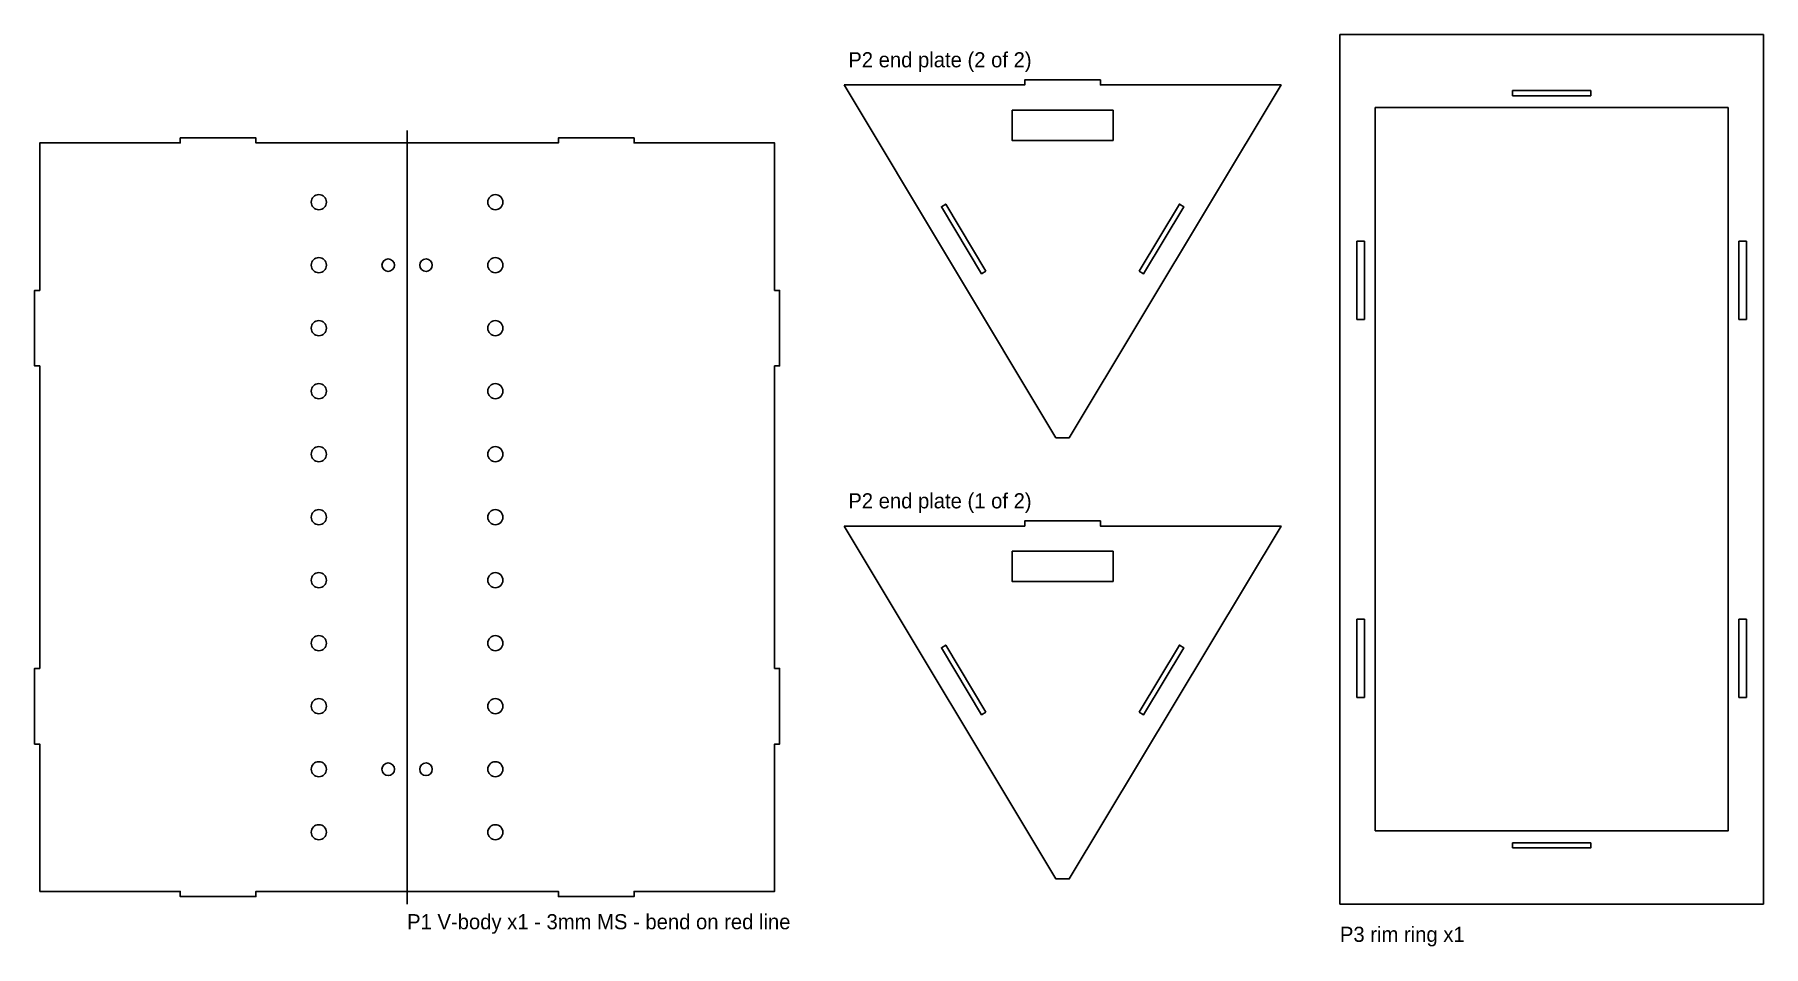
# Model space of a CAD drawing. Header units: millimetres. Extents: x 4 to 1376, y -4 to 720.
import ezdxf

# ---------------------------------------------------------------- set-up
doc = ezdxf.new("R2010")
doc.units = ezdxf.units.MM
doc.linetypes.add('DASHED', pattern=[1.524, 1.27, -0.254])
for name, color, linetype in [('BEND_DO_NOT_CUT', 1, 'Continuous'), ('CUT', 7, 'Continuous'), ('NOTES', 3, 'Continuous')]:
    doc.layers.add(name, color=color, linetype=linetype)

msp = doc.modelspace()

# ---------------------------------------------------------------- linework, layer by layer
at = {"layer": 'BEND_DO_NOT_CUT', "linetype": 'DASHED'}
msp.add_line((300, 30), (300, 644), dxfattribs=at)
at = {"layer": 'CUT'}
for points in [[(1040, 30), (1376, 30), (1376, 720), (1040, 720)], [(646.7, 680), (790, 680), (790, 684), (850, 684), (850, 680), (993.3, 680), (825.3, 400), (814.7, 400)], [(1177, 671.5), (1239, 671.5), (1239, 675.5), (1177, 675.5)], [(780, 660), (860, 660), (860, 636), (780, 636)], [(1068, 88), (1348, 88), (1348, 662), (1068, 662)], [(8.5, 40), (120, 40), (120, 36), (180, 36), (180, 40), (420, 40), (420, 36), (480, 36), (480, 40), (591.5, 40), (591.5, 157), (595.5, 157), (595.5, 217), (591.5, 217), (591.5, 457), (595.5, 457), (595.5, 517), (591.5, 517), (591.5, 634), (480, 634), (480, 638), (420, 638), (420, 634), (180, 634), (180, 638), (120, 638), (120, 634), (8.5, 634), (8.5, 517), (4.5, 517), (4.5, 457), (8.5, 457), (8.5, 217), (4.5, 217), (4.5, 157), (8.5, 157)], [(759.2, 532.3), (727.3, 585.5), (723.9, 583.4), (755.8, 530.2)], [(880.8, 532.3), (912.7, 585.5), (916.1, 583.4), (884.2, 530.2)], [(1053.5, 494), (1059.5, 494), (1059.5, 556), (1053.5, 556)], [(1356.5, 494), (1362.5, 494), (1362.5, 556), (1356.5, 556)], [(646.7, 330), (790, 330), (790, 334), (850, 334), (850, 330), (993.3, 330), (825.3, 50), (814.7, 50)], [(780, 310), (860, 310), (860, 286), (780, 286)], [(1053.5, 194), (1059.5, 194), (1059.5, 256), (1053.5, 256)], [(1356.5, 194), (1362.5, 194), (1362.5, 256), (1356.5, 256)], [(759.2, 182.3), (727.3, 235.5), (723.9, 233.4), (755.8, 180.2)], [(880.8, 182.3), (912.7, 235.5), (916.1, 233.4), (884.2, 180.2)], [(1177, 74.5), (1239, 74.5), (1239, 78.5), (1177, 78.5)]]:
    msp.add_lwpolyline(points, close=True, dxfattribs=at)
for centre, radius in [((230, 587), 6), ((370, 587), 6), ((230, 537), 6), ((285, 537), 5), ((315, 537), 5), ((370, 537), 6), ((230, 487), 6), ((370, 487), 6), ((230, 437), 6), ((370, 437), 6), ((230, 387), 6), ((370, 387), 6), ((230, 337), 6), ((370, 337), 6), ((230, 287), 6), ((370, 287), 6), ((230, 237), 6), ((370, 237), 6), ((230, 187), 6), ((370, 187), 6), ((230, 137), 6), ((285, 137), 5), ((315, 137), 5), ((370, 137), 6), ((230, 87), 6), ((370, 87), 6)]:
    msp.add_circle(centre, radius, dxfattribs=at)

# ---------------------------------------------------------------- texts
at = {"layer": 'NOTES'}
for s, p in [('P2 end plate (2 of 2)', (650, 694)), ('P2 end plate (1 of 2)', (650, 344)), ('P1 V-body x1 - 3mm MS - bend on red line', (300, 10)), ('P3 rim ring x1', (1040, 0))]:
    msp.add_text(s, height=12, dxfattribs=at).set_placement(p)

doc.saveas('drawing.dxf')
